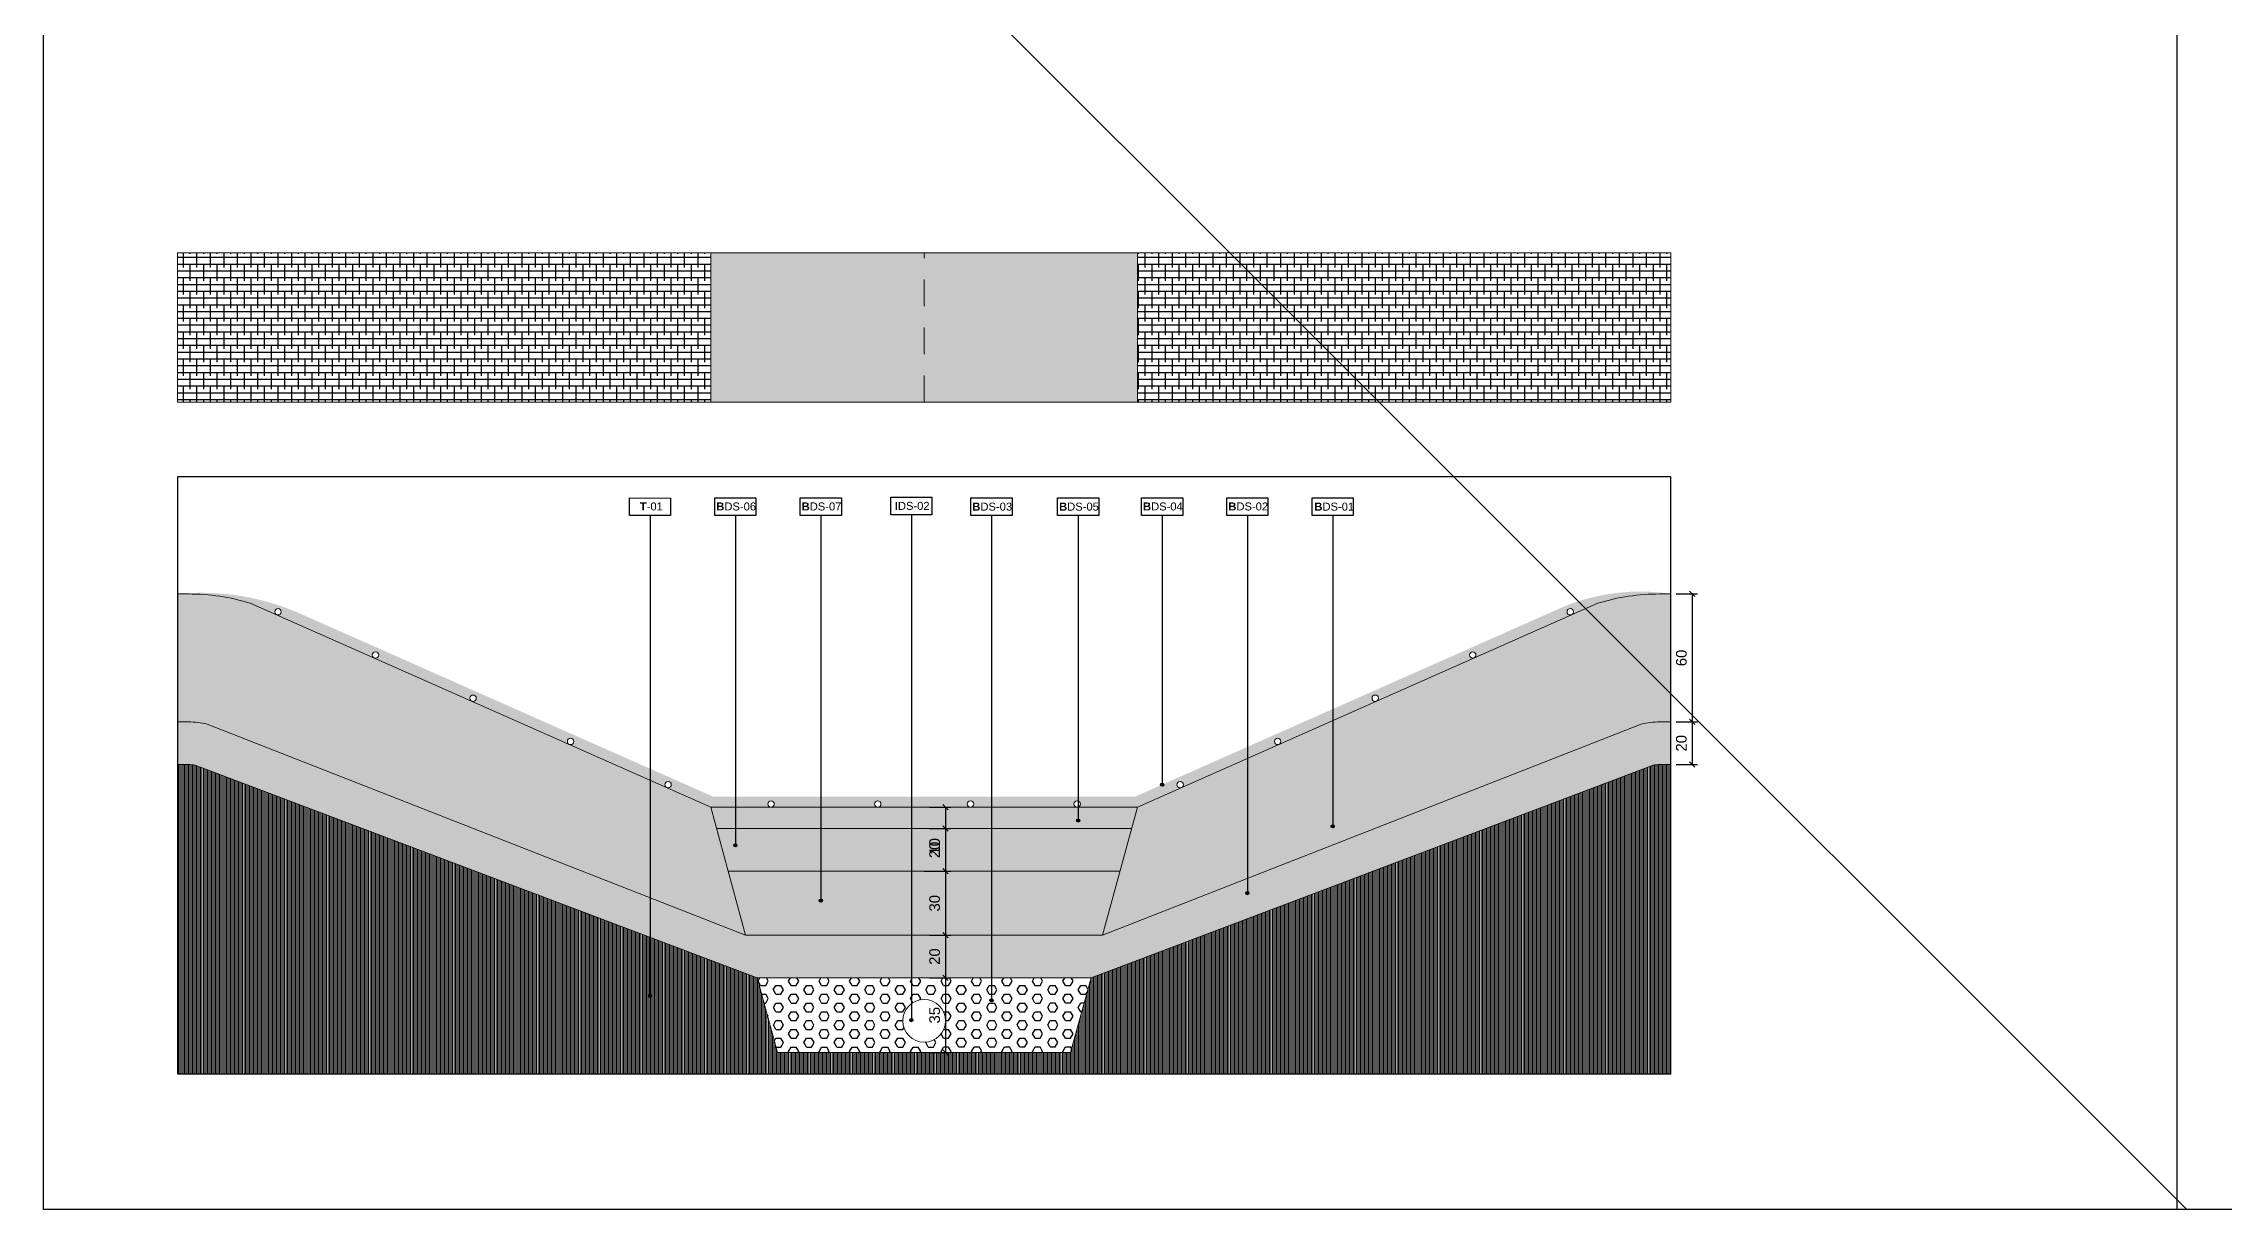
# Model space of a CAD drawing. Header units: metres. Extents: x -325 to 301, y -147 to 149.
# Drawn here: x 160.92 to 171.14, y 123.46 to 128.92 of the extents above; entities that cross this region are included whole.
import ezdxf

# ---------------------------------------------------------------- set-up
doc = ezdxf.new("R2010")
doc.units = ezdxf.units.M
doc.linetypes.add('HIDDEN', pattern=[0.375, 0.25, -0.125])
doc.layers.get('Defpoints').update_dxf_attribs({"lineweight": 13})
doc.layers.add('-aux', color=50, linetype='Continuous', plot=False)
for name, color, linetype, true_color in [('0-TX-1_25', 7, 'Continuous', 0x3f4f7f), ('03-SOL-H-sorra', 7, 'Continuous', 0x7e7a67), ('03-TR-Paviment_00_Dry Swale', 7, 'Continuous', 0x6e5d3a)]:
    doc.layers.add(name, color=color, linetype=linetype, true_color=true_color)
doc.layers.add('02-L-Joints-Paviment_07_Natural Stone', color=7, linetype='Continuous', lineweight=5, true_color=0x998833)
doc.layers.add('03-TR-Paviment_10_Natural gravel', color=7, linetype='Continuous', lineweight=5, true_color=0xb8b8b8)
for name, color, linetype, lineweight in [('1-CM', 7, 'Continuous', 0), ('2-formigó', 7, 'Continuous', 0), ('2-L-secció', 1, 'Continuous', 0), ('3-TR Seleccionat', 44, 'Continuous', 0)]:
    doc.layers.add(name, color=color, linetype=linetype, lineweight=lineweight)
for name, color, linetype in [('10-DET-encoixinat', 37, 'Continuous'), ('10-DET_TERRENY_compactat', 252, 'Continuous'), ('10-DET_TERRENY_sol estructural', 251, 'Continuous'), ('A-KEYPLAN_HATCH', 7, 'Continuous'), ('A_TEXT_2', 7, 'Continuous')]:
    doc.layers.add(name, color=color, linetype=linetype)
doc.styles.get("Standard").update_dxf_attribs({"font": 'arial.ttf'})
doc.dimstyles.new('ISO-25', dxfattribs={"dimtxt": 0.1, "dimasz": 0.1, "dimexe": 0.1, "dimexo": 0.1, "dimgap": 0.1, "dimtad": 1, "dimdec": 0, "dimlfac": 100, "dimzin": 9, "dimtxsty": 'Standard', "dimblk": 'OBLIQUE', "dimcen": 0.1, "dimadec": 0, "dimazin": 0, "dimtfac": 1, "dimtdec": 0, "dimtmove": 0, "dimatfit": 3, "dimldrblk": 'OBLIQUE', "dimfxl": 1, "dimarcsym": 0})
pattern_1 = [(90.99999999999999, (0, 0), (-0.01291971129023967, 0.01247642016673267), [0.00635, -0.01905]), (181, (0.003119105041683167, 0.003229927822559917), (-0.01247642016673267, -0.01291971129023967), [0.00635, -0.01905])]
pattern_2 = [(180, (0, 0), (0, -0.03175), []), (270, (0, 0), (0.03174999999999999, -0.0635), [0.079375, -0.047625])]

# ---------------------------------------------------------------- blocks, each defined once
blk = doc.blocks.new('*U463')
at = {"layer": '-aux'}
blk.add_lwpolyline([(0, 0), (7, 0), (7, 2.8), (4.440892098500626e-16, 2.8), (0, 0)], close=True, dxfattribs=at)
blk = doc.blocks.new('hatch keyplan 2')
at = {"layer": 'A-KEYPLAN_HATCH'}
blk.add_lwpolyline([(0, 0.005476596624248486), (0.012874798693294, 0.005476596623793739), (0.012874798693294, -2.273736754432321e-13), (0, 0)], close=True, dxfattribs=at)
blk = doc.blocks.new('hatch keyplan')
at = {"layer": 'A-KEYPLAN_HATCH'}
blk.add_blockref('hatch keyplan 2', (1.430579833341536, 0.8521467901477053), dxfattribs=at)
blk = doc.blocks.new('I-06B')
at = {"layer": 'A-KEYPLAN_HATCH'}
blk.add_blockref('hatch keyplan', (-1.430579833341536, -0.8521467901477053), dxfattribs=at)
at = {"layer": 'A_TEXT_2', "insert": (-0.0007977307986626325, 0.00404589630651675), "char_height": 0.0025, "attachment_point": 1}
blk.add_mtext_dynamic_manual_height_columns('\\pi0.00206;{\\fArial|b1|i0|c0|p34;I}DS-02', width=0.01456192034901793, gutter_width=0.015, heights=[0], dxfattribs=at)
blk = doc.blocks.new('B-DS07')
at = {"layer": 'A-KEYPLAN_HATCH'}
blk.add_blockref('hatch keyplan', (-1.430579833341536, -0.8521467901477053), dxfattribs=at)
at = {"layer": 'A_TEXT_2', "insert": (-0.0007977306934924266, 0.004083503112212838), "char_height": 0.0025, "attachment_point": 1}
blk.add_mtext_dynamic_manual_height_columns('\\pi0.00128;{\\fArial|b1|i0|c0|p34;B}DS-07', width=0.01456192034901793, gutter_width=0.015, heights=[0], dxfattribs=at)
blk = doc.blocks.new('B-DS06')
at = {"layer": 'A-KEYPLAN_HATCH'}
blk.add_blockref('hatch keyplan', (-1.430579833341536, -0.8521467901477053), dxfattribs=at)
at = {"layer": 'A_TEXT_2', "insert": (-0.0007977306934924266, 0.004083503112212838), "char_height": 0.0025, "attachment_point": 1}
blk.add_mtext_dynamic_manual_height_columns('\\pi0.00128;{\\fArial|b1|i0|c0|p34;B}DS-06', width=0.01456192034901793, gutter_width=0.015, heights=[0], dxfattribs=at)
blk = doc.blocks.new('B-DS05')
at = {"layer": 'A-KEYPLAN_HATCH'}
blk.add_blockref('hatch keyplan', (-1.430579833341536, -0.8521467901477053), dxfattribs=at)
at = {"layer": 'A_TEXT_2', "insert": (-0.0007977307988561444, 0.004032374434375541), "char_height": 0.0025, "attachment_point": 1}
blk.add_mtext_dynamic_manual_height_columns('\\pi0.00127;{\\fArial|b1|i0|c0|p34;B}DS-05', width=0.01456192034901793, gutter_width=0.015, heights=[0], dxfattribs=at)
blk = doc.blocks.new('_Oblique')
at = {"color": 0, "lineweight": -2}
blk.add_line((-0.499999999995058, -0.4999999998130015), (0.500000000028669, 0.500000000163238), dxfattribs=at)
blk = doc.blocks.new('*D701')
at = {"layer": '0-TX-1_25', "color": 0, "lineweight": -2, "transparency": 16777216}
for p, q in [((168.5741180201363, 126.3421609921033), (168.6738727426013, 126.3421609921033)), ((168.6488727426013, 126.3421609921033), (168.6488727426013, 125.7421609921034)), ((168.5741180201363, 125.7421609921034), (168.6738727426013, 125.7421609921034))]:
    blk.add_line(p, q, dxfattribs=at)
at = {"layer": 'Defpoints', "color": 0, "transparency": 16777216}
for p in [(168.5491180201363, 126.3421609921033), (168.5491180201363, 125.7421609921034), (168.6488727426013, 125.7421609921034)]:
    blk.add_point(p, dxfattribs=at)
at = {"layer": '0-TX-1_25', "color": 0, "lineweight": -2, "transparency": 16777216, "xscale": 0.025, "yscale": 0.025, "zscale": 0.025}
for p, rotation in [((168.6488727426013, 126.3421609921033), 90), ((168.6488727426013, 125.7421609921034), 270)]:
    blk.add_blockref('_Oblique', p, dxfattribs=dict(at, rotation=rotation))
at = {"layer": '0-TX-1_25', "color": 0, "transparency": 16777216, "insert": (168.5983440932152, 126.0421609921033), "char_height": 0.05, "attachment_point": 5, "rotation": 90}
blk.add_mtext('60', dxfattribs=at)
blk = doc.blocks.new('*D702')
at = {"layer": '0-TX-1_25', "color": 0, "lineweight": -2, "transparency": 16777216}
for p, q in [((168.5741180201363, 125.7421609921033), (168.6738727426014, 125.7421609921033)), ((168.6488727426014, 125.7421609921033), (168.6488727426014, 125.5421609921033)), ((168.5741180201363, 125.5421609921033), (168.6738727426014, 125.5421609921033))]:
    blk.add_line(p, q, dxfattribs=at)
at = {"layer": 'Defpoints', "color": 0, "transparency": 16777216}
for p in [(168.5491180201363, 125.7421609921033), (168.5491180201363, 125.5421609921033), (168.6488727426014, 125.5421609921033)]:
    blk.add_point(p, dxfattribs=at)
at = {"layer": '0-TX-1_25', "color": 0, "lineweight": -2, "transparency": 16777216, "xscale": 0.025, "yscale": 0.025, "zscale": 0.025}
for p, rotation in [((168.6488727426014, 125.7421609921033), 90), ((168.6488727426014, 125.5421609921033), 270)]:
    blk.add_blockref('_Oblique', p, dxfattribs=dict(at, rotation=rotation))
at = {"layer": '0-TX-1_25', "color": 0, "transparency": 16777216, "insert": (168.5983440932154, 125.6421609921033), "char_height": 0.05, "attachment_point": 5, "rotation": 90}
blk.add_mtext('20', dxfattribs=at)
blk = doc.blocks.new('*D703')
at = {"layer": '0-TX-1_25', "color": 0, "lineweight": -2, "transparency": 16777216}
for p, q in [((165.0741180201363, 125.3421609921033), (165.1741180201374, 125.3421609921033)), ((165.1491180201374, 125.3421609921033), (165.1491180201374, 125.2421609921034)), ((165.0741180201363, 125.2421609921034), (165.1741180201374, 125.2421609921034)), ((165.1491180201374, 125.2421609921034), (165.1491180201374, 125.1004147438087))]:
    blk.add_line(p, q, dxfattribs=at)
at = {"layer": 'Defpoints', "color": 0, "transparency": 16777216}
for p in [(165.0491180201363, 125.3421609921033), (165.0491180201363, 125.2421609921034), (165.1491180201374, 125.2421609921034)]:
    blk.add_point(p, dxfattribs=at)
at = {"layer": '0-TX-1_25', "color": 0, "lineweight": -2, "transparency": 16777216, "xscale": 0.025, "yscale": 0.025, "zscale": 0.025}
for p, rotation in [((165.1491180201374, 125.3421609921033), 90), ((165.1491180201374, 125.2421609921034), 270)]:
    blk.add_blockref('_Oblique', p, dxfattribs=dict(at, rotation=rotation))
at = {"layer": '0-TX-1_25', "color": 0, "transparency": 16777216, "insert": (165.0985893707513, 125.1587878679559), "char_height": 0.05, "attachment_point": 5, "rotation": 90}
blk.add_mtext('10', dxfattribs=at)
blk = doc.blocks.new('*D704')
at = {"layer": '0-TX-1_25', "color": 0, "lineweight": -2, "transparency": 16777216}
for p, q in [((165.0741180201363, 125.2421609921034), (165.1741180201376, 125.2421609921034)), ((165.1491180201376, 125.2421609921034), (165.1491180201376, 125.0421609921033)), ((165.0491180201376, 125.0421609921033), (165.1741180201376, 125.0421609921033))]:
    blk.add_line(p, q, dxfattribs=at)
at = {"layer": 'Defpoints', "color": 0, "transparency": 16777216}
for p in [(165.0491180201363, 125.2421609921034), (164.9893048375744, 125.0421609921033), (165.1491180201376, 125.0421609921033)]:
    blk.add_point(p, dxfattribs=at)
at = {"layer": '0-TX-1_25', "color": 0, "lineweight": -2, "transparency": 16777216, "xscale": 0.025, "yscale": 0.025, "zscale": 0.025}
for p, rotation in [((165.1491180201376, 125.2421609921034), 90), ((165.1491180201376, 125.0421609921033), 270)]:
    blk.add_blockref('_Oblique', p, dxfattribs=dict(at, rotation=rotation))
at = {"layer": '0-TX-1_25', "color": 0, "transparency": 16777216, "insert": (165.0985893707515, 125.1421609921033), "char_height": 0.05, "attachment_point": 5, "rotation": 90}
blk.add_mtext('20', dxfattribs=at)
blk = doc.blocks.new('*D705')
at = {"layer": '0-TX-1_25', "color": 0, "lineweight": -2, "transparency": 16777216}
for p, q in [((165.0741180201363, 125.0421609921033), (165.1741180201376, 125.0421609921033)), ((165.1491180201376, 125.0421609921033), (165.1491180201376, 124.7421609921034)), ((165.0741180201365, 124.7421609921034), (165.1741180201376, 124.7421609921034))]:
    blk.add_line(p, q, dxfattribs=at)
at = {"layer": 'Defpoints', "color": 0, "transparency": 16777216}
for p in [(165.0491180201363, 125.0421609921033), (165.0491180201365, 124.7421609921034), (165.1491180201376, 124.7421609921034)]:
    blk.add_point(p, dxfattribs=at)
at = {"layer": '0-TX-1_25', "color": 0, "lineweight": -2, "transparency": 16777216, "xscale": 0.025, "yscale": 0.025, "zscale": 0.025}
for p, rotation in [((165.1491180201376, 125.0421609921033), 90), ((165.1491180201376, 124.7421609921034), 270)]:
    blk.add_blockref('_Oblique', p, dxfattribs=dict(at, rotation=rotation))
at = {"layer": '0-TX-1_25', "color": 0, "transparency": 16777216, "insert": (165.0985723175455, 124.8921609921033), "char_height": 0.05, "attachment_point": 5, "rotation": 90}
blk.add_mtext('30', dxfattribs=at)
blk = doc.blocks.new('*D706')
at = {"layer": '0-TX-1_25', "color": 0, "lineweight": -2, "transparency": 16777216}
for p, q in [((165.0741180201365, 124.7421609921034), (165.1741180201375, 124.7421609921034)), ((165.1491180201375, 124.7421609921034), (165.1491180201375, 124.5421609921033)), ((165.0741180201367, 124.5421609921033), (165.1741180201375, 124.5421609921033))]:
    blk.add_line(p, q, dxfattribs=at)
at = {"layer": 'Defpoints', "color": 0, "transparency": 16777216}
for p in [(165.0491180201365, 124.7421609921034), (165.0491180201367, 124.5421609921033), (165.1491180201375, 124.5421609921033)]:
    blk.add_point(p, dxfattribs=at)
at = {"layer": '0-TX-1_25', "color": 0, "lineweight": -2, "transparency": 16777216, "xscale": 0.025, "yscale": 0.025, "zscale": 0.025}
for p, rotation in [((165.1491180201375, 124.7421609921034), 90), ((165.1491180201375, 124.5421609921033), 270)]:
    blk.add_blockref('_Oblique', p, dxfattribs=dict(at, rotation=rotation))
at = {"layer": '0-TX-1_25', "color": 0, "transparency": 16777216, "insert": (165.0985893707515, 124.6421609921033), "char_height": 0.05, "attachment_point": 5, "rotation": 90}
blk.add_mtext('20', dxfattribs=at)
blk = doc.blocks.new('*D707')
at = {"layer": '0-TX-1_25', "color": 0, "lineweight": -2, "transparency": 16777216}
for p, q in [((165.0741180201367, 124.5421609921033), (165.1741180201377, 124.5421609921033)), ((165.1491180201376, 124.5421609921033), (165.1491180201376, 124.1921609921034)), ((165.0741180201367, 124.1921609921034), (165.1741180201377, 124.1921609921034))]:
    blk.add_line(p, q, dxfattribs=at)
at = {"layer": 'Defpoints', "color": 0, "transparency": 16777216}
for p in [(165.0491180201367, 124.5421609921033), (165.0491180201367, 124.1921609921034), (165.1491180201376, 124.1921609921034)]:
    blk.add_point(p, dxfattribs=at)
at = {"layer": '0-TX-1_25', "color": 0, "lineweight": -2, "transparency": 16777216, "xscale": 0.025, "yscale": 0.025, "zscale": 0.025}
for p, rotation in [((165.1491180201376, 124.5421609921033), 90), ((165.1491180201376, 124.1921609921034), 270)]:
    blk.add_blockref('_Oblique', p, dxfattribs=dict(at, rotation=rotation))
at = {"layer": '0-TX-1_25', "color": 0, "transparency": 16777216, "insert": (165.0985723175456, 124.3671609921033), "char_height": 0.05, "attachment_point": 5, "rotation": 90}
blk.add_mtext('35', dxfattribs=at)
blk = doc.blocks.new('B-DS04')
at = {"layer": 'A-KEYPLAN_HATCH'}
blk.add_blockref('hatch keyplan', (-1.430579833341536, -0.8521467901477053), dxfattribs=at)
at = {"layer": 'A_TEXT_2', "insert": (-0.0007977306934924266, 0.004083503112212838), "char_height": 0.0025, "attachment_point": 1}
blk.add_mtext_dynamic_manual_height_columns('\\pi0.00128;{\\fArial|b1|i0|c0|p34;B}DS-04', width=0.01456192034901793, gutter_width=0.015, heights=[0], dxfattribs=at)
blk = doc.blocks.new('B-DS01')
at = {"layer": 'A-KEYPLAN_HATCH'}
blk.add_blockref('hatch keyplan', (-1.430579833341138, -0.8521467901475916), dxfattribs=at)
at = {"layer": 'A_TEXT_2', "insert": (-0.0007977307984582405, 0.004032374434489228), "char_height": 0.0025, "attachment_point": 1}
blk.add_mtext_dynamic_manual_height_columns('\\pi0.00152;{\\fArial|b1|i0|c0|p34;B}DS-01', width=0.01456192034901793, gutter_width=0.015, heights=[0], dxfattribs=at)
blk = doc.blocks.new('B-DS02')
at = {"layer": 'A-KEYPLAN_HATCH'}
blk.add_blockref('hatch keyplan', (-1.430579833341536, -0.8521467901477053), dxfattribs=at)
at = {"layer": 'A_TEXT_2', "insert": (-0.0007977306934924266, 0.004083503112212838), "char_height": 0.0025, "attachment_point": 1}
blk.add_mtext_dynamic_manual_height_columns('\\pi0.00129;{\\fArial|b1|i0|c0|p34;B}DS-02', width=0.01456192034901793, gutter_width=0.015, heights=[0], dxfattribs=at)
blk = doc.blocks.new('B-DS03')
at = {"layer": 'A-KEYPLAN_HATCH'}
blk.add_blockref('hatch keyplan', (-1.430579833341536, -0.8521467901477053), dxfattribs=at)
at = {"layer": 'A_TEXT_2', "insert": (-0.0007977307988561444, 0.004032374434375541), "char_height": 0.0025, "attachment_point": 1}
blk.add_mtext_dynamic_manual_height_columns('\\pi0.00128;{\\fArial|b1|i0|c0|p34;B}DS-03', width=0.01456192034901793, gutter_width=0.015, heights=[0], dxfattribs=at)
blk = doc.blocks.new('POINT')
at = {"layer": '0-TX-1_25'}
h = blk.add_hatch(dxfattribs=at)
h.set_pattern_fill('ANGLE', color=256)
h.set_pattern_definition([(0, (-83.74681484067048, -12.72584030761209), (0, 6.985), [5.08, -1.905]), (90, (-83.74681484067048, -12.72584030761209), (-6.985, 4.277078946022131e-16), [5.08, -1.905])])
edge = h.paths.add_edge_path()
edge.add_arc((0, 0), 0.0075, 0, 360)
h = blk.add_hatch(color=256, dxfattribs=at)
h.dxf.hatch_style = 1
edge = h.paths.add_edge_path()
edge.add_arc((0, 0), 0.0075, 0, 360)
blk.add_circle((0, 0), 0.0075, dxfattribs=at)
blk = doc.blocks.new('T-01')
at = {"layer": 'A-KEYPLAN_HATCH'}
blk.add_blockref('hatch keyplan', (-1.430579833341536, -0.8521467901477053), dxfattribs=at)
at = {"layer": 'A_TEXT_2', "insert": (-0.0007977306934924266, 0.004083503112212838), "char_height": 0.0025, "attachment_point": 1}
blk.add_mtext_dynamic_manual_height_columns('\\pi0.00405;{\\fArial|b1|i0|c0|p34;T}-01', width=0.01456192034901793, gutter_width=0.015, heights=[0], dxfattribs=at)

msp = doc.modelspace()

# ---------------------------------------------------------------- hatches: boundary and pattern name
at = {"layer": '03-SOL-H-sorra'}
h = msp.add_hatch(dxfattribs=at)
h.set_pattern_fill('DOTS', color=256, scale=0.005, angle=45.57823182521773, style=0)
h.set_pattern_definition([(45.57823182521773, (346871.6132656478, 4550246.833467774), (-0.00289115054754297, 0.00839024024232572), [0, -0.007937499999999998])])
h.paths.add_polyline_path([(166.0491180201362, 125.3421609921033), (164.0491180201362, 125.3421609921033), (164.0763555110024, 125.2421609921033), (166.02188052927, 125.2421609921033)])
at = {"layer": '03-TR-Paviment_00_Dry Swale', "ltscale": 0.3}
h = msp.add_hatch(dxfattribs=at)
h.set_pattern_fill('ANSI38', color=256, scale=0.01, angle=135)
h.set_pattern_definition(pattern_2)
h.paths.add_polyline_path([(164.0491180201362, 127.9421609921033), (161.5491180201362, 127.9421609921033), (161.5491180201362, 127.2421609921033), (164.0491180201362, 127.2421609921033)])
h = msp.add_hatch(dxfattribs=at)
h.set_pattern_fill('ANSI38', color=256, scale=0.01, angle=135)
h.set_pattern_definition(pattern_2)
h.paths.add_polyline_path([(168.5491180201363, 127.9421609921033), (166.0491180201362, 127.9421609921033), (166.0491180201362, 127.2421609921033), (168.5491180201363, 127.2421609921033)])
at = {"layer": '03-TR-Paviment_10_Natural gravel'}
h = msp.add_hatch(dxfattribs=at)
h.set_pattern_fill('CROSS', color=256, scale=0.0025)
h.set_pattern_definition([(0, (0, 0), (0.015875, 0.015875), [0.0079375, -0.0238125]), (90, (0.00396875, -0.00396875), (-0.015875, 0.015875), [0.0079375, -0.0238125])])
h.paths.add_polyline_path([(166.0491180201362, 127.9421609921033), (164.0491180201362, 127.9421609921033), (164.0491180201362, 127.2421609921033), (166.0491180201362, 127.2421609921033)])
at = {"layer": '10-DET-encoixinat'}
h = msp.add_hatch(dxfattribs=at)
h.set_pattern_fill('CROSS', color=256, scale=0.002, angle=91)
h.set_pattern_definition(pattern_1)
h.paths.add_polyline_path([(161.8909374855058, 126.2991853965368, 0.0736916012296707), (161.6009300902229, 126.3421609921033), (161.5491180201362, 126.3421609921033), (161.5491180201362, 125.7421609921033), (161.6009300902229, 125.7421609921033, -0.05567777824948365), (161.6891903081205, 125.7323021639074), (164.2125429653333, 124.7421609921033), (164.0491180201362, 125.3421609921033)])
h = msp.add_hatch(dxfattribs=at)
h.set_pattern_fill('CROSS', color=256, scale=0.002, angle=91)
h.set_pattern_definition(pattern_1)
h.paths.add_polyline_path([(168.409045732152, 125.7323021639074, -0.05567777824948337), (168.4973059500496, 125.7421609921033), (168.5491180201362, 125.7421609921033), (168.5491180201362, 126.3421609921033), (168.4973059500495, 126.3421609921033, 0.0736916012296707), (168.2072985547667, 126.2991853965368), (166.0491180201362, 125.3421609921033), (165.8856930749391, 124.7421609921033)])
at = {"layer": '10-DET_TERRENY_compactat'}
h = msp.add_hatch(dxfattribs=at)
h.set_pattern_fill('HEX', color=256, scale=0.002, angle=0.5782318252177278)
h.set_pattern_definition([(0.5782318252177278, (0, 0), (-0.000110995747240735, 0.01099796253877573), [0.00635, -0.0127]), (120.5782318252177, (0, 0), (-0.00946901707482901, -0.005595106406210373), [0.00635, -0.0127]), (60.57823182521773, (0.006349676630719095, 6.408342453239108e-05), (-0.009580012822069743, 0.00540285613256535), [0.00635, -0.0127])])
h.paths.add_polyline_path([(168.2072985547667, 126.2991853965368, -0.07369160122967063), (168.4973059500495, 126.3421609921033), (168.5491180201362, 126.3421609921033, 0.1387400724560993), (168.0415663747177, 126.2803885615517), (166.0385292088678, 125.3921609921033), (164.0597068314047, 125.3921609921033), (162.1380494270844, 126.2443014888712, 0.1325905318026704), (161.5491180201362, 126.3421609921033), (161.6009300902229, 126.3421609921033, -0.0736916012296705), (161.8909374855058, 126.2991853965368), (164.0491180201362, 125.3421609921033), (166.0491180201362, 125.3421609921033)])
edge = h.paths.add_edge_path(flags=16)
edge.add_arc((162.0208640057295, 126.2587657472957), 0.015, 0, 360)
edge = h.paths.add_edge_path(flags=16)
edge.add_arc((162.477939944597, 126.0560798175709), 0.015, 0, 360)
edge = h.paths.add_edge_path(flags=16)
edge.add_arc((162.9350158834645, 125.8533938878461), 0.015, 0, 360)
edge = h.paths.add_edge_path(flags=16)
edge.add_arc((163.392091822332, 125.6507079581213), 0.015, 0, 360)
edge = h.paths.add_edge_path(flags=16)
edge.add_arc((163.8491677611995, 125.4480220283965), 0.015, 0, 360)
edge = h.paths.add_edge_path()
edge.add_arc((164.3317214035308, 125.3571578362007), 0.015, 0, 360)
edge = h.paths.add_edge_path()
edge.add_arc((164.8317214035308, 125.3571578362007), 0.015, 0, 360)
edge = h.paths.add_edge_path()
edge.add_arc((165.2665146367416, 125.3571578362007), 0.015, 0, 360)
edge = h.paths.add_edge_path()
edge.add_arc((165.7665146367416, 125.3571578362007), 0.015, 0, 360)
edge = h.paths.add_edge_path(flags=16)
edge.add_arc((166.249068279073, 125.4480220283965), 0.015, 0, 360)
edge = h.paths.add_edge_path(flags=16)
edge.add_arc((166.7061442179405, 125.6507079581213), 0.015, 0, 360)
edge = h.paths.add_edge_path(flags=16)
edge.add_arc((167.163220156808, 125.8533938878461), 0.015, 0, 360)
edge = h.paths.add_edge_path(flags=16)
edge.add_arc((167.6202960956755, 126.0560798175709), 0.015, 0, 360)
edge = h.paths.add_edge_path(flags=16)
edge.add_arc((168.0773720345429, 126.2587657472957), 0.015, 0, 360)
at = {"layer": '10-DET_TERRENY_sol estructural'}
h = msp.add_hatch(dxfattribs=at)
h.set_pattern_fill('AR-SAND', color=256, scale=0.0002, angle=-44.30170654748505)
h.set_pattern_definition([(353.1982934525149, (0, 0), (0.006607462870967802, 0.007228690418324882), [0, -0.007721600000000001, 0, -0.008636, 0, -0.008255]), (323.198293452515, (0, 0), (0.01644736167153624, 0.003980961793446484), [0, -0.004165600000000001, 0, -0.006959600000000001, 0, -0.002667]), (283.1982934525149, (-0.00447180449476063, 0.004364111263549386), (0.01134189639078983, -0.0110285894099195), [0, -0.00254, 0, -0.009143999999999998, 0, -0.011938]), (273.1982934525149, (-0.00447180449476063, 0.004364111263549386), (0.0140431583982183, -0.007475030295226294), [0, -0.00127, 0, -0.0059944, 0, -0.006858])])
h.paths.add_polyline_path([(168.4655324033304, 125.5396209671081, -0.03990709369765755), (168.4973059500496, 125.5421609921033), (168.5491180201362, 125.5421609921033), (168.5491180201362, 125.7421609921033), (168.4973059500496, 125.7421609921033, 0.05567777824948085), (168.409045732152, 125.7323021639074), (165.8856930749391, 124.7421609921033), (164.2125429653333, 124.7421609921033), (161.6891903081205, 125.7323021639074, 0.05567777824948247), (161.6009300902229, 125.7421609921033), (161.5491180201362, 125.7421609921033), (161.5491180201362, 125.5421609921033), (161.6009300902229, 125.5421609921033, -0.03990709369767737), (161.632703636942, 125.5396209671081), (164.2670179470657, 124.5421609921033), (165.8312180932068, 124.5421609921033)])
h = msp.add_hatch(dxfattribs=at)
h.set_pattern_fill('GRAVEL', color=256, scale=0.0015, angle=-43.73425226980013)
h.set_pattern_definition([(184.2785352301999, (0.04616018324180229, 0.00856516824605533), (-0.4572861962506175, -0.03705110954674079), [0.0051258216, -0.507457254593475]), (141.2354887301999, (0.04104863738650856, 0.008182754897400512), (0.3566907707760406, -0.2885396749897243), [0.0087960708, -0.87081073340286]), (88.77619483019984, (0.03419011507122402, 0.01369015761108906), (-0.01443682891162734, -0.5662132001030654), [0.006202222800000001, -0.6140208419115]), (223.5394367301998, (0.01686891473111583, 0.01708007276900023), (0.5543109472842113, 0.5242470636263595), [0.0080100678, -0.7929965613860699]), (249.0994019101999, (0.01106241443884999, 0.01156230905931523), (0.1784224475305879, 0.4620470974015254), [0.007854505500000001, -0.77759711618016]), (313.5394367301998, (0.008260333442096948, 0.004224614115558345), (-0.5242470636263595, 0.5543109472842113), [0.0080100678, -0.7929965613860699]), (353.9599882001999, (0.01377809715178195, -0.001581886176707495), (-0.6212718146695478, 0.06711499308778607), [0.0105929049, -1.048696729713705]), (28.52107610019987, (0.02431218869381492, -0.002696501977810847), (0.7721649549643744, 0.4212711862029659), [0.0100007928, -0.990078849028575]), (77.69531335019988, (0.03309930377585711, 0.002078698283429175), (0.1221736076420896, 0.568593650681856), [0.008037195, -0.7956831854806802]), (131.5021060301999, (0.03481211473411502, 0.009931272614263086), (0.2764832980778051, -0.317259209297384), [0.0091756992, -0.44960905425]), (178.6631855301999, (0.02873186262588012, 0.01680323843928761), (-0.6200815893793499, 0.01324660382057397), [0.0118661688, -1.174751587682655]), (95.07982256019987, (0.04385953812238627, -0.009270911481129882), (-0.03467065898060698, 0.349549417687708), [0.004050068099999999, -0.40095848736516]), (127.7349821301999, (0.04350092927946789, -0.005236733411463062), (0.3052028307679663, -0.3974666804793404), [0.0077052297, -0.7628195849556]), (181.2657477301999, (0.03878524028256897, 0.0008569622065118382), (-0.02633908199726438, -0.02752930728408648), [0.0053881401, -0.04849339662642]), (159.4643382401999, (0.04001887861235452, 0.006004214820410237), (0.1903247004094583, -0.07663679543138385), [0.0029016198, -0.2872593355334099]), (248.0671572201999, (0.03730165464255079, 0.007022071341696055), (0.05148793870010451, 0.1089270038531053), [0.004103484300000001, -0.20107129485]), (347.2295042601999, (0.03576891873418796, 0.003215577333397196), (0.1352660858459037, -0.02395863142857317), [0.006664794899999999, -0.21549447229365]), (117.8307989101999, (0.04226883220655411, 0.001742352689375455), (0.02871953257510377, -0.08020747127709686), [0.004819307100000001, -0.11566347175242]), (332.6552880641999, (0.02133465641778214, 0.02229873890010796), (0.3543103188326287, -0.1808028981203661), [0.00675132, -0.6683824000880849]), (26.61192367019987, (0.02733159275593949, 0.01919756032477763), (-0.3998471311128708, -0.1974660521226663), [0.0056639841, -0.560733235173]), (249.4643382401999, (0.0475366486060065, 0.007248214146192235), (0.07663679543143664, 0.1903247004095987), [0.005803201500000001, -0.2843577538334099]), (299.8762074001999, (0.04550093556343486, 0.001813766206584782), (-0.1962758268732508, 0.3459787418111291), [0.006751320000000001, -0.6683824000881]), (295.7097025101999, (0.00500442557947976, 0.00523056838397594), (-0.08496837242589203, 0.1867540245544781), [0.006510527999999999, -0.3190160146965901]), (251.0408883301999, (0.007828769825097469, -0.000635443172630997), (0.152083365314351, 0.4345177901935017), [0.0054550818, -0.5400539007108001]), (23.06715722019986, (0.02147285968158544, -0.02054448395786428), (0.1867540245491426, 0.08496837243762832), [0.005803201500000001, -0.2843577538334099]), (333.6197723701999, (0.02681208959824714, -0.01827072585792824), (-0.4632373226971307, 0.232290836798144), [0.006386741100000002, -0.632285639703]), (25.70970251019987, (0.00798349911238433, -0.00763833377920595), (-0.1867540245550693, -0.08496837242459504), [0.003255263999999999, -0.3222712786965901]), (57.57568020419986, (0.0198211012445404, -0.01896413903802856), (0.07782702070496317, 0.1364563111336056), [0.001942719, -0.19232992446789]), (122.2295042621999, (0.02086276227156266, -0.01732428285385175), (0.05624883985498591, -0.1065465532758631), [0.007854505500000001, -0.149235818836035]), (142.2747536901998, (0.01667385491460897, -0.01068000109019518), (0.3016321548504267, -0.235861512672731), [0.007279005, -0.720620472950055]), (259.9558152601999, (0.03339840135443439, 0.0007379396778296396), (0.02514885670478615, 0.0813976965671791), [0.005494858199999999, -0.1318766453952]), (309.4229743201999, (0.03244005609748967, -0.004672703756041381), (0.4153200598612238, -0.5028230084998738), [0.009593351399999998, -0.9497401359754648]), (17.21114363019987, (0.03853221045859279, -0.01208335347387937), (-0.2944908031185436, -0.08734882299490802), [0.0039226236, -0.38834088477165]), (46.26574773019987, (0.04227919320255055, -0.01092266991817491), (-0.001190225286822, 0.05386838928134579), [0.002286, -0.035814]), (76.52218489019987, (0.01691344122884516, -0.009327340231727424), (-0.07425634486532831, -0.29806147897244), [0.0052930044, -0.5240091115979999]), (4.278535230199868, (0.01814707955863071, -0.00418008761782902), (0.4572861962507373, 0.03705110954514024), [0.0102516432, -0.5023314329934748]), (316.2657477301998, (0.02837017126921819, -0.003415260920519384), (0.05386838928134579, 0.001190225286822), [0.009906, -0.028194]), (281.5705942301998, (0.03552779116308, -0.01026342223980748), (0.09091949910682298, -0.4560959709120015), [0.0060241434, -0.5963897508621]), (210.3203518301998, (0.03673608373025734, -0.01616514055501907), (-0.1328856352716723, -0.08377814714139868), [0.005547436199999999, -0.27182475058158]), (163.9117230901999, (0.03194743995927731, -0.01896568029490034), (-0.7864476583544948, 0.2251494851620432), [0.0090321765, -0.8941869663440699]), (131.6918264701999, (0.02326898640992089, -0.01646269687672457), (-0.3315419126958214, 0.3699373732484706), [0.0095554419, -0.9459876968436001])])
h.paths.add_polyline_path([(166.02188052927, 125.2421609921033), (164.0763555110024, 125.2421609921033), (164.1308304927348, 125.0421609921033), (165.9674055475377, 125.0421609921033)])
h = msp.add_hatch(dxfattribs=at)
h.set_pattern_fill('GRAVEL', color=256, scale=0.0025, angle=-44.42176817478227, style=0)
h.set_pattern_definition([(183.5910193252177, (0.07709939104014357, 0.01335111610461939), (-0.7628297604301395, -0.05260234407423242), [0.008543035999999999, -0.8457620909891249]), (140.5479728252178, (0.06857311355509431, 0.01281602989853491), (0.5886714454720081, -0.4879981345106205), [0.014660118, -1.4513512223381]), (88.08867892521772, (0.05725320601478438, 0.02213153408665239), (-0.03538309062682404, -0.943332013077915), [0.010337038, -1.0233680698525]), (222.8519208252177, (0.02845441047600785, 0.02812738477823444), (0.9342692483449743, 0.8625967896977478), [0.013350113, -1.32166093564345]), (248.4118860052178, (0.01866725943547378, 0.01904789555748127), (0.3065896081596126, 0.7664548663610139), [0.0130908425, -1.2959951936336]), (312.8519208252177, (0.01385071741608922, 0.006875321960435216), (-0.8625967896977477, 0.9342692483449743), [0.013350113, -1.32166093564345]), (353.2724722952177, (0.02293020663684239, -0.002911829080098854), (-1.034036277630909, 0.1242748025269876), [0.0176548415, -1.747827882856175]), (27.83356019521772, (0.04046347122416721, -0.004980054868271272), (1.295273753589175, 0.6866259194517611), [0.016667988, -1.650131415047625]), (77.00779744521775, (0.05520310575623137, 0.002802309737758291), (0.2149790670634535, 0.9451445660450772), [0.013395325, -1.3261386424678]), (130.8145901252177, (0.05821462524923694, 0.01585473768596959), (0.454427599194188, -0.5342565461372988), [0.015292832, -0.74934842375]), (177.9756696252177, (0.04821903061807972, 0.02742878572326324), (-1.033130001144029, 0.03447681447201018), [0.019776948, -1.957919312804425]), (94.39230665521775, (0.07290856287494052, -0.01632753378532237), (-0.05078979112481252, 0.5832337842729977), [0.006750113499999999, -0.6682641456086]), (127.0474662252177, (0.07239160219847544, -0.009597216061842398), (0.500686008155553, -0.6685003898558214), [0.0128420495, -1.271365974926]), (180.5782318252177, (0.0646545514164944, 0.0006525190662985472), (-0.0444458557987513, -0.04535213227972158), [0.0089802335, -0.0808223277107]), (158.7768223352177, (0.06681340485276382, 0.009205984845776918), (0.3156523729866751, -0.1315250144562599), [0.004836033, -0.4787655592223499]), (247.3796413152178, (0.06230537991922121, 0.01095663078329771), (0.08798543510393461, 0.1805022526440367), [0.0068391405, -0.33511882475]), (346.5419883552178, (0.05967487963053519, 0.00464358332337609), (0.2249481084350942, -0.04263330284504745), [0.0111079915, -0.35915745382275]), (117.1432830052177, (0.07047782649438003, 0.002058396858738584), (0.0462584087677137, -0.1342438438747777), [0.0080321785, -0.1927724529207]), (331.9677721592177, (0.03600114319698516, 0.03673522714657104), (0.5868588901934213, -0.3084021611483174), [0.0112522, -1.113970666813475]), (25.92440776521773, (0.04593329847447446, 0.03144703827476988), (-0.6703129429159133, -0.3210900318597557), [0.0094399735, -0.9345553919549999]), (248.7768223352177, (0.07936699765412944, 0.01112882331468204), (0.1315250144563507, 0.315652372986908), [0.0096720025, -0.4739295897223499]), (299.1886914952178, (0.07586570577908788, 0.002112773447596798), (-0.320183755441533, 0.5805149548042061), [0.0112522, -1.1139706668135]), (295.0221866052178, (0.008444712601761951, 0.00861690513314629), (-0.1378689498010862, 0.3129335435531715), [0.01085088, -0.5316933578276501]), (250.3533724252178, (0.01303430241859189, -0.001215559731436286), (0.2621437519974545, 0.7211027342124336), [0.009091802999999999, -0.9000898345180001]), (22.37964131521773, (0.03537466317817951, -0.03466776752302275), (0.3129335435445144, 0.1378689498207521), [0.0096720025, -0.4739295897223499]), (332.9322564652177, (0.04431821092678714, -0.03098522035178714), (-0.7673611428568976, 0.3963875962152716), [0.0106445685, -1.053809399505]), (25.02218660521773, (0.01315211836111802, -0.01288929818163666), (-0.3129335435541308, -0.137868949798913), [0.005425439999999999, -0.5371187978276502]), (56.88816429921773, (0.03265353524139647, -0.03200101617509792), (0.1324312909152704, 0.2258543849176299), [0.003237865, -0.3205498741131501]), (121.5419883572178, (0.03442230670853666, -0.02928895100312458), (0.09161054104039851, -0.1786896996759477), [0.0130908425, -0.248726364726725]), (141.5872377852177, (0.02757417304253055, -0.0181321732293893), (0.4979671786167779, -0.3991064256816622), [0.012131675, -1.201034121583425]), (259.2682993552178, (0.05567475260864795, 0.0005618914182015274), (0.04353957930838966, 0.1351501203612103), [0.009158097, -0.219794408992]), (308.7354584152177, (0.05396942049517568, -0.00843603291926432), (0.682094537202001, -0.8462838131024211), [0.015988919, -1.582900226625775]), (16.52362772521773, (0.0639740778911426, -0.02090806083734261), (-0.4925295197122976, -0.1396815027552865), [0.006537705999999999, -0.6472348079527499]), (45.57823182521773, (0.0702418115270157, -0.01904866172210541), (-0.0009062764809702056, 0.08979798807846442), [0.00381, -0.05968999999999999]), (75.83466898521772, (0.02800050607089861, -0.01588269214502283), (-0.1297124615069718, -0.4952483491439356), [0.008821674, -0.87334851933]), (3.591019325217729, (0.03015935950716805, -0.007329226365544455), (0.762829760430307, 0.05260234407156272), [0.017086072, -0.8372190549891249]), (315.5782318252178, (0.04721191447726659, -0.006259053953375473), (0.08979798807846442, 0.0009062764809702056), [0.01651, -0.04699]), (280.8830783252177, (0.05900346886999309, -0.01781497646104972), (0.14240033261826, -0.7619234838684266), [0.010040239, -0.9939829181035]), (209.6328359252177, (0.06089911904446911, -0.0276746296200614), (-0.2231355554723205, -0.1369626733240261), [0.009245726999999999, -0.4530412509693]), (163.2242071852178, (0.05286261394145581, -0.03224609390727194), (-1.306149071274807, 0.3909499374702112), [0.0150536275, -1.49031161057345]), (131.0043105652177, (0.038449622024853, -0.02790119874030395), (-0.5451318638375663, 0.6231482576634), [0.0159257365, -1.576646161406])])
h.paths.add_polyline_path([(165.9674055475377, 125.0421609921033), (164.1308304927348, 125.0421609921033), (164.2125429653333, 124.7421609921033), (165.8856930749391, 124.7421609921033)])
h = msp.add_hatch(dxfattribs=at)
h.set_pattern_fill('HEX', color=256, scale=0.007499999999999998, angle=0.01077754753281205)
h.set_pattern_definition([(0.01077754753281206, (0, 0), (-7.75823503618998e-06, 0.04124445913582366), [0.02381249999999999, -0.04762499999999998]), (120.0107775475328, (0, 0), (-0.03571487025945437, -0.02062894839654169), [0.02381249999999999, -0.04762499999999999]), (60.01077754753281, (0.02381249957872117, 4.479219085465755e-06), (-0.03572262849449056, 0.02061551073928196), [0.02381249999999999, -0.04762499999999998])])
h.paths.add_polyline_path([(165.8312180932068, 124.5421609921033), (164.2670179470657, 124.5421609921033), (164.3623491650973, 124.1921609921033), (165.7358868751751, 124.1921609921033)])
h.paths.add_polyline_path([(165.1491180201362, 124.3408647481948, -1), (164.9491180201362, 124.3408647481948, -1)], flags=16)
at = {"layer": '3-TR Seleccionat'}
h = msp.add_hatch(dxfattribs=at)
h.set_pattern_fill('ANSI31', color=256, scale=0.002, angle=225, style=0)
h.set_pattern_definition([(270, (0, 0), (0.00635, -1.301042606982605e-18), [])])
h.paths.add_polyline_path([(164.2670179470657, 124.5421609921033), (161.632703636942, 125.5396209671081, 0.03990709369767737), (161.6009300902229, 125.5421609921033), (161.5491180201362, 125.5421609921033), (161.5491180201362, 124.0921609921033), (168.5491180201362, 124.0921609921033), (168.5491180201362, 125.5421609921033), (168.4973059500496, 125.5421609921033, 0.03990709369765811), (168.4655324033304, 125.5396209671081), (165.8312180932068, 124.5421609921033), (165.7358868751751, 124.1921609921033), (164.3623491650973, 124.1921609921033)])

# ---------------------------------------------------------------- linework, layer by layer
at = {"layer": '-aux'}
msp.add_lwpolyline([(160.9222529779737, 133.4566912249669), (290.9222529779737, 133.4566912249669), (290.9222529779737, 123.4566912249669), (160.9222529779737, 123.4566912249669)], close=True, dxfattribs=at)
msp.add_lwpolyline([(170.9222529779737, 123.4566912249669), (170.9222529779737, 133.4566912249665)], dxfattribs=at)
at = {"layer": '0-TX-1_25'}
for points in [[(163.7645238288572, 126.7100120427379), (163.7645238288581, 124.4580218514402)], [(164.1645238288572, 126.7100120427379), (164.1645238288581, 125.1635503486028)], [(164.5645238288572, 126.7100120427379), (164.5645238288582, 124.9044671780576)], [(164.9893048375733, 126.7133138009078), (164.9893048375748, 124.3441665063647)], [(165.3645238288572, 126.7100120427379), (165.3645238288581, 124.4367997933966)], [(165.7712069604203, 126.7100120427396), (165.7712069604208, 125.2802551566794)], [(166.1643274905305, 126.7100120427395), (166.1644740877954, 125.4480220283965)], [(166.5641340527823, 126.7100120427395), (166.5641340527831, 124.9398718903043)], [(166.9639391647448, 126.7100120427395), (166.9639391647457, 125.2526511367777)]]:
    msp.add_lwpolyline(points, dxfattribs=at)
at = {"layer": '02-L-Joints-Paviment_07_Natural Stone', "color": 244, "true_color": 0x991b1e}
msp.add_lwpolyline([(160.9669907846555, 133.4566912249665), (170.9669907846555, 123.4566912249669)], dxfattribs=at)
at = {"layer": '1-CM'}
for points in [[(164.0491180201362, 127.9421609921033), (164.0491180201362, 127.2421609921033)], [(166.0491180201362, 127.9421609921033), (166.0491180201362, 127.2421609921033)], [(164.0491180201362, 125.3421609921033), (164.2125429653333, 124.7421609921033)], [(166.0491180201362, 125.3421609921033), (165.8856930749391, 124.7421609921033)], [(164.2670179470657, 124.5421609921033), (164.3623491650973, 124.1921609921033)], [(165.8312180932068, 124.5421609921033), (165.7358868751751, 124.1921609921033)]]:
    msp.add_lwpolyline(points, dxfattribs=at)
at = {"layer": '1-CM', "color": 251, "linetype": 'HIDDEN', "ltscale": 0.5, "true_color": 0x636466}
msp.add_lwpolyline([(165.0491180201362, 127.2421609921033), (165.0491180201362, 127.9421609921033)], dxfattribs=at)
at = {"layer": '1-CM'}
for centre in [(162.0208640057295, 126.2587657472957, -1.069721210286683e-08), (168.0773720345429, 126.2587657472957, -1.069721210286683e-08), (162.477939944597, 126.0560798175709, -1.069721210286683e-08), (167.6202960956755, 126.0560798175709, -1.069721210286683e-08), (162.9350158834645, 125.8533938878461, -1.069721210286683e-08), (167.163220156808, 125.8533938878461, -1.069721210286683e-08), (163.392091822332, 125.6507079581213, -1.069721210286683e-08), (166.7061442179405, 125.6507079581213, -1.069721210286683e-08), (163.8491677611995, 125.4480220283965, -1.069721210286683e-08), (166.249068279073, 125.4480220283965, -1.069721210286683e-08), (164.3317214035308, 125.3571578362007, -1.069721210286683e-08), (164.8317214035308, 125.3571578362007, -3.238435680541022e-09), (165.2665146367416, 125.3571578362007, -3.238435680541022e-09), (165.7665146367416, 125.3571578362007, -1.069721210286683e-08)]:
    msp.add_circle(centre, 0.015, dxfattribs=at)
at = {"layer": '2-formigó'}
for points in [[(161.5491180201362, 126.3421609921033), (161.6009300902229, 126.3421609921033, -0.07369160122967454), (161.8909374855058, 126.2991853965368), (164.0491180201362, 125.3421609921033), (166.0491180201362, 125.3421609921033), (168.2072985547667, 126.2991853965368, -0.07369160122967454), (168.4973059500496, 126.3421609921033), (168.5491180201362, 126.3421609921033)], [(161.5491180201362, 125.7421609921033), (161.6009300902229, 125.7421609921033, -0.0556777782494772), (161.6891903081205, 125.7323021639074), (164.2125429653333, 124.7421609921033), (165.8856930749391, 124.7421609921033), (168.409045732152, 125.7323021639074, -0.05567777824947555), (168.4973059500496, 125.7421609921033), (168.5491180201362, 125.7421609921033)], [(161.5491180201362, 125.5421609921033), (161.6009300902229, 125.5421609921033, -0.03990709369767181), (161.632703636942, 125.5396209671081), (164.2670179470657, 124.5421609921033), (165.8312180932068, 124.5421609921033), (168.4655324033304, 125.5396209671081, -0.03990709369763253), (168.4973059500496, 125.5421609921033), (168.5491180201362, 125.5421609921033)]]:
    msp.add_lwpolyline(points, format="xyb", dxfattribs=at)
for points in [[(164.0763555110024, 125.2421609921033), (166.02188052927, 125.2421609921033)], [(164.1308304927348, 125.0421609921033), (165.9674055475377, 125.0421609921033)], [(164.3623491650973, 124.1921609921033), (165.7358868751751, 124.1921609921033)]]:
    msp.add_lwpolyline(points, dxfattribs=at)
msp.add_circle((165.0491180201362, 124.3408647481948), 0.09999999999999996, dxfattribs=at)
at = {"layer": '2-L-secció'}
for p, q in [((161.5491180201362, 126.3421609921033), (161.5491180201362, 124.0921609921033)), ((168.5491180201362, 126.3421609921033), (168.5491180201362, 124.0921609921033))]:
    msp.add_line(p, q, dxfattribs=at)
msp.add_lwpolyline([(161.5491180201362, 127.9421609921033), (168.5491180201363, 127.9421609921033), (168.5491180201363, 127.2421609921033), (161.5491180201362, 127.2421609921033)], close=True, dxfattribs=at)

# ---------------------------------------------------------------- block references
at = {"layer": '0-TX-1_25', "xscale": 15, "yscale": 15, "zscale": 15, "rotation": 359.9589107450755}
msp.add_blockref('T-01', (163.6679628634878, 126.7100812907511), dxfattribs=at)
at = {"layer": '0-TX-1_25'}
for name, p, xscale, yscale, zscale in [('B-DS06', (164.0679628386575, 126.7100120427393), 15, 15, 15), ('B-DS07', (164.4679628386575, 126.7100120427396), 15, 15, 15), ('I-06B', (164.8927438473751, 126.7133138009095), 14.99999999999999, 14.99999999999999, 14.99999999999999), ('B-DS03', (165.2679628386575, 126.7100120427412), 15, 15, 15), ('B-DS05', (165.6746459702206, 126.7100120427396), 15, 15, 15), ('B-DS04', (166.06776795062, 126.7100120427395), 15, 15, 15), ('B-DS02', (166.4675730625826, 126.7100120427395), 15, 15, 15), ('B-DS01', (166.8673781745391, 126.7100120427378), 15, 15, 15)]:
    msp.add_blockref(name, p, dxfattribs=dict(at, xscale=xscale, yscale=yscale, zscale=zscale))
for p in [(166.1644740877954, 125.4480220283965), (165.7712069604208, 125.2802551566794), (166.9639391647457, 125.2526511367777), (164.1645238288581, 125.1635503486028), (166.5641340527831, 124.9398718903043), (164.5645238288582, 124.9044671780576), (163.7645238288581, 124.4580218514399), (165.3645238288581, 124.4367997933966), (164.9893048375748, 124.3441665063647)]:
    msp.add_blockref('POINT', p, dxfattribs=at)
at = {"layer": '1-CM'}
msp.add_blockref('*U463', (161.5491180201362, 124.0921609921033), dxfattribs=at)

# ---------------------------------------------------------------- dimensions: what is measured, and where the dimension line sits
at = {"layer": '0-TX-1_25'}
for base, p1, p2, picture, middle in [((168.6488727426013, 125.7421609921034), (168.5491180201362, 126.3421609921033), (168.5491180201362, 125.7421609921033), '*D701', (168.5983440932152, 126.0421609921033)), ((168.6488727426014, 125.5421609921033), (168.5491180201362, 125.7421609921033), (168.5491180201362, 125.5421609921033), '*D702', (168.5983440932154, 125.6421609921033)), ((165.1491180201374, 125.2421609921034), (165.0491180201362, 125.3421609921033), (165.0491180201362, 125.2421609921033), '*D703', (165.0985893707513, 125.1587878679559)), ((165.1491180201376, 125.0421609921033), (165.0491180201362, 125.2421609921033), (164.9893048375743, 125.0421609921033), '*D704', (165.0985893707515, 125.1421609921033)), ((165.1491180201376, 124.7421609921034), (165.0491180201362, 125.0421609921033), (165.0491180201364, 124.7421609921033), '*D705', (165.0985723175455, 124.8921609921033)), ((165.1491180201375, 124.5421609921033), (165.0491180201364, 124.7421609921033), (165.0491180201366, 124.5421609921033), '*D706', (165.0985893707515, 124.6421609921033)), ((165.1491180201376, 124.1921609921034), (165.0491180201366, 124.5421609921033), (165.0491180201366, 124.1921609921033), '*D707', (165.0985723175456, 124.3671609921033))]:
    dim = msp.add_linear_dim(base=base, p1=p1, p2=p2, angle=90, dimstyle='ISO-25', override={"dimtxt": 0.05, "dimasz": 0.025, "dimexe": 0.025, "dimexo": 0.025, "dimgap": 0.025, "dimblk1": 'Oblique', "dimblk2": 'Oblique', "dimsah": 1, "dimfxl": 0.1, "dimfxlon": 1, "dimarcsym": 1}, dxfattribs=at)
    dim.commit()
    dim.dimension.update_dxf_attribs({"geometry": picture, "text_midpoint": middle})

doc.saveas('drawing.dxf')
